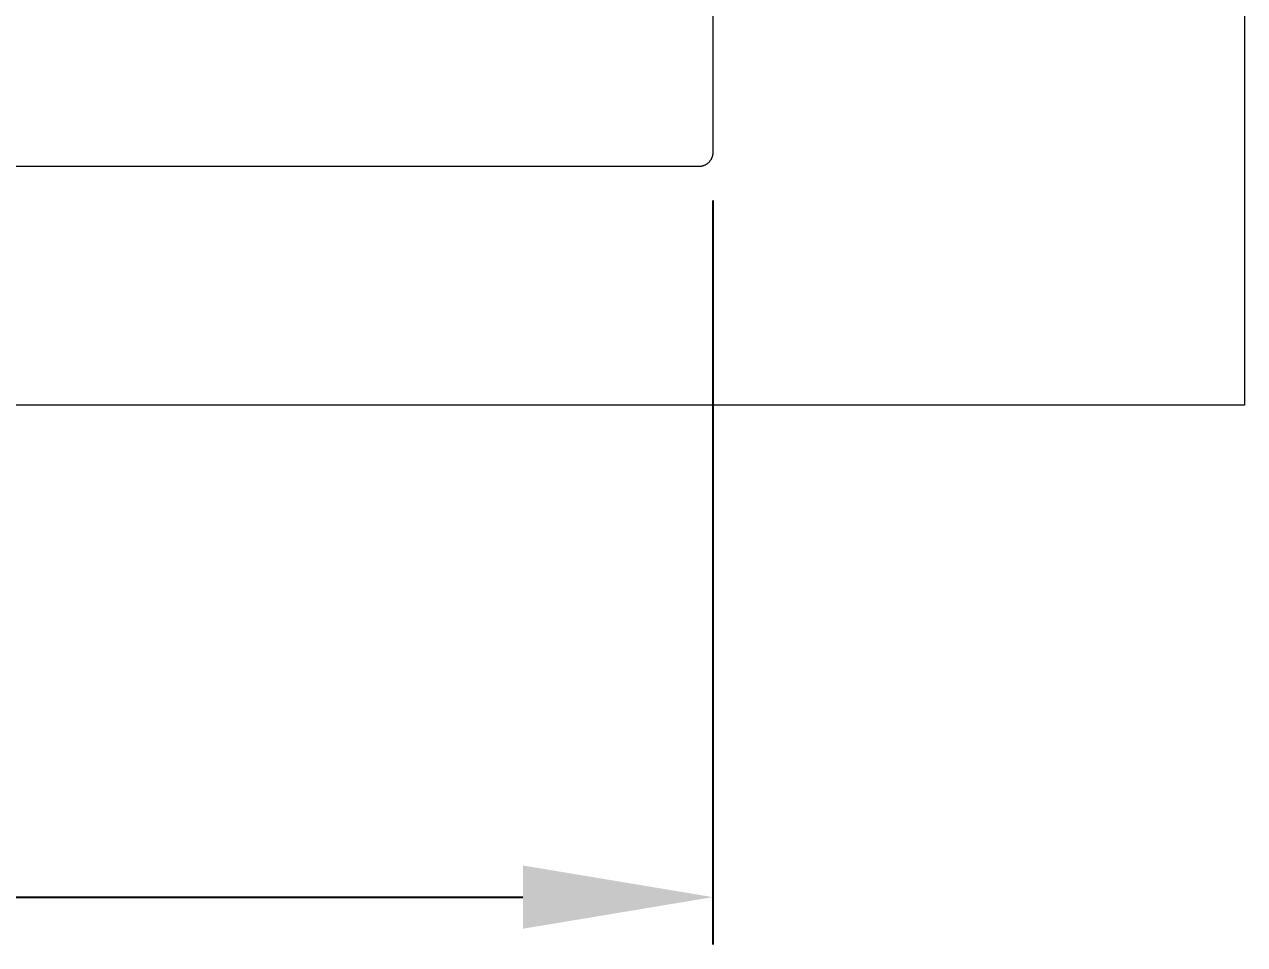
# Model space of a CAD drawing. Header units: millimetres. Extents: x -213 to 4577, y -424 to 2634.
# Drawn here: x 1785.9 to 2042.9, y 559.7 to 753.5 of the extents above; entities that cross this region are included whole.
import ezdxf

# ---------------------------------------------------------------- set-up
doc = ezdxf.new("R2010")
doc.units = ezdxf.units.MM
doc.layers.add('ZANO_R', color=7, linetype='Continuous', lineweight=0)
doc.layers.add('ZANO_W', color=1, linetype='Continuous', lineweight=0)
doc.styles.add('Arial', font='arial.ttf')
doc.styles.get("Standard").update_dxf_attribs({"font": 'ARIALUNI.TTF'})
doc.dimstyles.new('pl i ang', dxfattribs={"dimtxt": 50, "dimasz": 50, "dimexe": 1.25, "dimexo": 0.625, "dimgap": 10, "dimtad": 1, "dimtoh": 1, "dimtxsty": 'Standard', "dimcen": 2.5, "dimclrd": 1, "dimclre": 1, "dimclrt": 1, "dimadec": 0, "dimazin": 0, "dimtfac": 1, "dimtmove": 0, "dimatfit": 3, "dimfxl": 1, "dimarcsym": 1})

# ---------------------------------------------------------------- blocks, each defined once
blk = doc.blocks.new('*D433')
at = {"layer": 'ZANO_W', "color": 1, "lineweight": -2}
for p, q in [((130.92, 716.54), (130.92, 559.66)), ((1930.92, 716.44), (1930.92, 559.66)), ((170.92, 569.66), (1890.92, 569.66))]:
    blk.add_line(p, q, dxfattribs=at)
at = {"layer": 'ZANO_W', "color": 1}
for points in [[(170.92, 576.33), (170.92, 563), (130.92, 569.66)], [(1890.92, 563), (1890.92, 576.33), (1930.92, 569.66)]]:
    blk.add_solid(points, dxfattribs=at)
at = {"layer": 'ZANO_W', "color": 1, "insert": (1030.92, 600.09), "char_height": 40, "attachment_point": 5, "style": 'Arial'}
blk.add_mtext('1800', dxfattribs=at)

msp = doc.modelspace()

# ---------------------------------------------------------------- linework, layer by layer
at = {"layer": 'ZANO_R'}
for p, q in [((1930.92, 758.51), (1930.92, 726.54)), ((1930.37, 724.81), (1930.31, 724.73)), ((1930.43, 724.9), (1930.37, 724.81)), ((1930.48, 724.98), (1930.43, 724.9)), ((1930.54, 725.07), (1930.48, 724.98)), ((1930.58, 725.16), (1930.54, 725.07)), ((1930.63, 725.25), (1930.58, 725.16)), ((1930.67, 725.35), (1930.63, 725.25)), ((1930.71, 725.44), (1930.67, 725.35)), ((1930.75, 725.54), (1930.71, 725.44)), ((1930.78, 725.64), (1930.75, 725.54)), ((1930.81, 725.73), (1930.78, 725.64)), ((1930.84, 725.83), (1930.81, 725.73)), ((1930.86, 725.93), (1930.84, 725.83)), ((1930.88, 726.03), (1930.86, 725.93)), ((1930.89, 726.13), (1930.88, 726.03)), ((1930.91, 726.24), (1930.89, 726.13)), ((1930.92, 726.44), (1930.91, 726.34)), ((1930.91, 726.34), (1930.91, 726.24)), ((1930.92, 726.54), (1930.92, 726.44)), ((1927.92, 723.54), (133.92, 723.54)), ((1928.02, 723.54), (1927.92, 723.54)), ((1928.13, 723.55), (1928.02, 723.54)), ((1928.23, 723.56), (1928.13, 723.55)), ((1928.33, 723.57), (1928.23, 723.56)), ((1928.43, 723.59), (1928.33, 723.57)), ((1928.53, 723.61), (1928.43, 723.59)), ((1928.63, 723.63), (1928.53, 723.61)), ((1928.73, 723.65), (1928.63, 723.63)), ((1928.83, 723.68), (1928.73, 723.65)), ((1928.93, 723.72), (1928.83, 723.68)), ((1929.02, 723.75), (1928.93, 723.72)), ((1929.12, 723.79), (1929.02, 723.75)), ((1929.21, 723.83), (1929.12, 723.79)), ((1929.3, 723.88), (1929.21, 723.83)), ((1929.39, 723.93), (1929.3, 723.88)), ((1929.48, 723.98), (1929.39, 723.93)), ((1929.57, 724.03), (1929.48, 723.98)), ((1929.65, 724.09), (1929.57, 724.03)), ((1929.73, 724.15), (1929.65, 724.09)), ((1929.81, 724.22), (1929.73, 724.15)), ((1929.89, 724.28), (1929.81, 724.22)), ((1929.97, 724.35), (1929.89, 724.28)), ((1930.04, 724.42), (1929.97, 724.35)), ((1930.11, 724.5), (1930.04, 724.42)), ((1930.18, 724.57), (1930.11, 724.5)), ((1930.25, 724.65), (1930.18, 724.57)), ((1930.31, 724.73), (1930.25, 724.65))]:
    msp.add_line(p, q, dxfattribs=at)
msp.add_lwpolyline([(18.92, 1073.3), (2042.92, 1073.3), (2042.92, 673.3), (18.92, 673.3)], close=True, dxfattribs=at)

# ---------------------------------------------------------------- dimensions: what is measured, and where the dimension line sits
at = {"layer": 'ZANO_W'}
dim = msp.add_linear_dim(base=(1930.92, 569.66), p1=(130.92, 726.54), p2=(1930.92, 726.44), dimstyle='pl i ang', override={"dimtxt": 40, "dimasz": 40, "dimexe": 10, "dimexo": 10, "dimtoh": 0, "dimdec": 0, "dimtxsty": 'Arial', "dimtdec": 0, "dimtmove": 1}, dxfattribs=at)
dim.commit()
dim.dimension.update_dxf_attribs({"geometry": '*D433', "text_midpoint": (1030.92, 600.09)})

doc.saveas('drawing.dxf')
